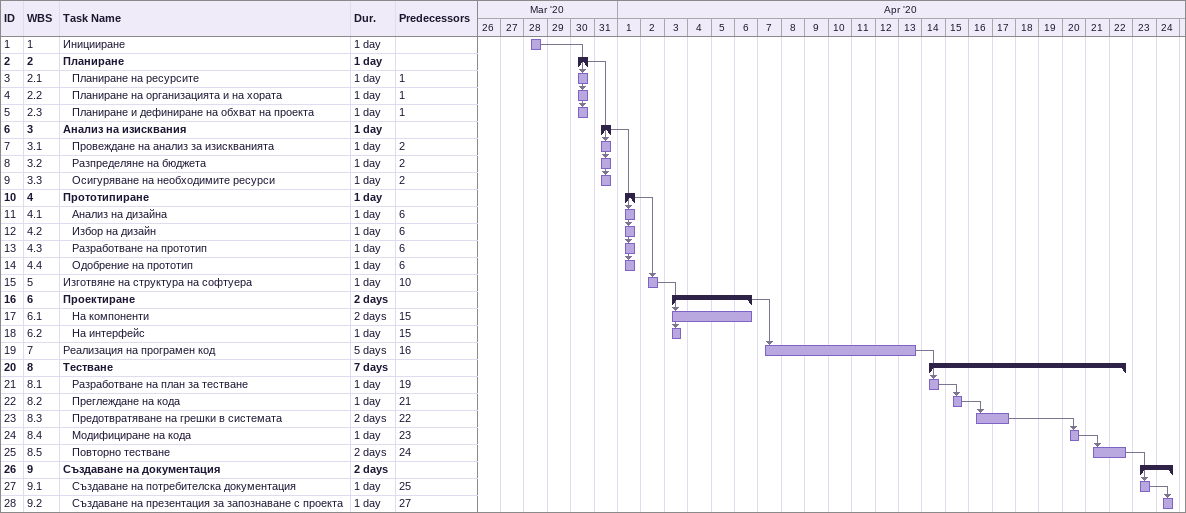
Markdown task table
| ID | WBS | Task | Duration | Start | Finish | Predecessors |
|---|---|---|---|---|---|---|
| 1 | 1 | Иницииране | 1d | 2020-03-28 | 2020-03-28 |  |
| 2 | 2 | **Планиране** | 1d | 2020-03-30 | 2020-03-30 |  |
| 3 | 2.1 | Планиране на ресурсите | 1d | 2020-03-30 | 2020-03-30 | 1 |
| 4 | 2.2 | Планиране на организацията и на хората | 1d | 2020-03-30 | 2020-03-30 | 1 |
| 5 | 2.3 | Планиране и дефиниране на обхват на проекта | 1d | 2020-03-30 | 2020-03-30 | 1 |
| 6 | 3 | **Анализ на изисквания** | 1d | 2020-03-31 | 2020-03-31 |  |
| 7 | 3.1 | Провеждане на анализ за изискванията | 1d | 2020-03-31 | 2020-03-31 | 2 |
| 8 | 3.2 | Разпределяне на бюджета | 1d | 2020-03-31 | 2020-03-31 | 2 |
| 9 | 3.3 | Осигуряване на необходимите ресурси | 1d | 2020-03-31 | 2020-03-31 | 2 |
| 10 | 4 | **Прототипиране** | 1d | 2020-04-01 | 2020-04-01 |  |
| 11 | 4.1 | Анализ на дизайна | 1d | 2020-04-01 | 2020-04-01 | 6 |
| 12 | 4.2 | Избор на дизайн | 1d | 2020-04-01 | 2020-04-01 | 6 |
| 13 | 4.3 | Разработване на прототип | 1d | 2020-04-01 | 2020-04-01 | 6 |
| 14 | 4.4 | Одобрение на прототип | 1d | 2020-04-01 | 2020-04-01 | 6 |
| 15 | 5 | Изготвяне на структура на софтуера | 1d | 2020-04-02 | 2020-04-02 | 10 |
| 16 | 6 | **Проектиране** | 2d | 2020-04-03 | 2020-04-06 |  |
| 17 | 6.1 | На компоненти | 2d | 2020-04-03 | 2020-04-06 | 15 |
| 18 | 6.2 | На интерфейс | 1d | 2020-04-03 | 2020-04-03 | 15 |
| 19 | 7 | Реализация на програмен код | 5d | 2020-04-07 | 2020-04-13 | 16 |
| 20 | 8 | **Тестване** | 7d | 2020-04-14 | 2020-04-22 |  |
| 21 | 8.1 | Разработване на план за тестване | 1d | 2020-04-14 | 2020-04-14 | 19 |
| 22 | 8.2 | Преглеждане на кода | 1d | 2020-04-15 | 2020-04-15 | 21 |
| 23 | 8.3 | Предотвратяване на грешки в системата | 2d | 2020-04-16 | 2020-04-17 | 22 |
| 24 | 8.4 | Модифициране на кода | 1d | 2020-04-20 | 2020-04-20 | 23 |
| 25 | 8.5 | Повторно тестване | 2d | 2020-04-21 | 2020-04-22 | 24 |
| 26 | 9 | **Създаване на документация** | 2d | 2020-04-23 | 2020-04-24 |  |
| 27 | 9.1 | Създаване на потребителска документация | 1d | 2020-04-23 | 2020-04-23 | 25 |
| 28 | 9.2 | Създаване на презентация за запознаване с проекта | 1d | 2020-04-24 | 2020-04-24 | 27 |
